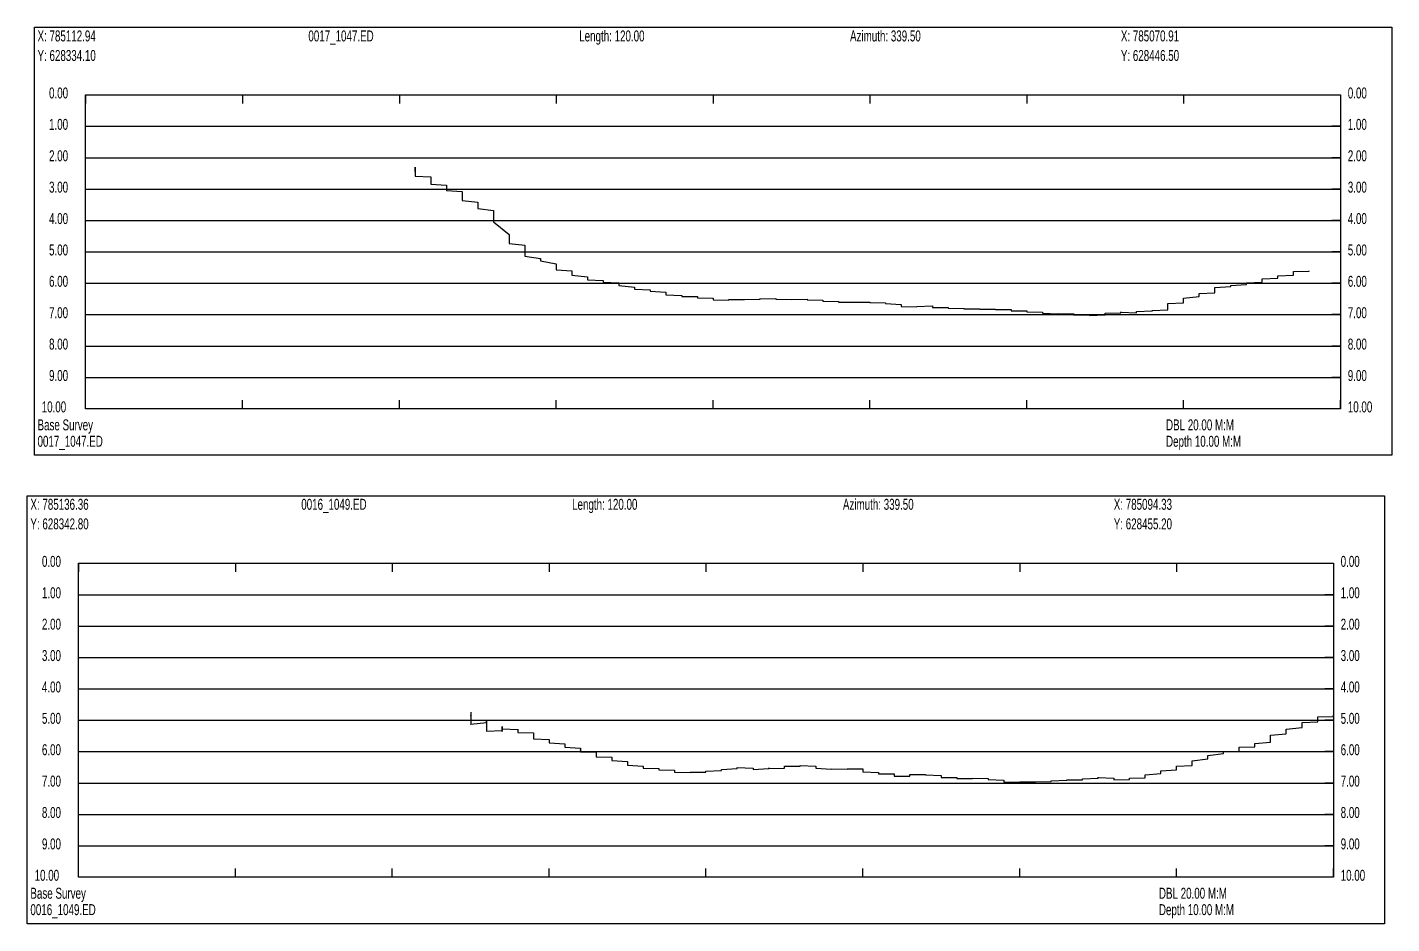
# Model space of a CAD drawing. Extents: x 0.5 to 9.82, y -7.52 to 0.
# Drawn here: x 5.467 to 9.817, y -2.861 to -0.005 of the extents above; entities that cross this region are included whole.
import ezdxf

# ---------------------------------------------------------------- set-up
doc = ezdxf.new("R2010")
doc.units = 0
doc.header["$MEASUREMENT"] = 0
doc.layers.add('LABELS', color=7, linetype='Continuous')
doc.layers.add('XSECTION', color=7, linetype='Continuous')

msp = doc.modelspace()

# ---------------------------------------------------------------- linework, layer by layer
at = {"layer": 'XSECTION', "color": 0, "linetype": 'Continuous'}
for points in [[(5.4899, -0.005), (9.8166, -0.005), (9.8166, -1.3685), (5.4899, -1.3685), (5.4899, -0.005)], [(5.6532, -0.2204), (9.6532, -0.2204), (9.6532, -1.2204), (5.6532, -1.2204), (5.6532, -0.2204)], [(5.6532, -0.2204), (5.6532, -0.2476)], [(6.1532, -0.2204), (6.1532, -0.2476)], [(6.6532, -0.2204), (6.6532, -0.2476)], [(7.1532, -0.2204), (7.1532, -0.2476)], [(7.6532, -0.2204), (7.6532, -0.2476)], [(8.1532, -0.2204), (8.1532, -0.2476)], [(8.6532, -0.2204), (8.6532, -0.2476)], [(9.1532, -0.2204), (9.1532, -0.2476)], [(9.6532, -0.2204), (9.6532, -0.2476)], [(5.6532, -0.3204), (5.6805, -0.3204)], [(9.6532, -0.3204), (9.6259, -0.3204)], [(5.6532, -0.4204), (5.6805, -0.4204)], [(9.6532, -0.4204), (9.6259, -0.4204)], [(5.6532, -0.5204), (5.6805, -0.5204)], [(9.6532, -0.5204), (9.6259, -0.5204)], [(5.6532, -0.6204), (5.6805, -0.6204)], [(9.6532, -0.6204), (9.6259, -0.6204)], [(5.6532, -0.7204), (5.6805, -0.7204)], [(9.6532, -0.7204), (9.6259, -0.7204)], [(5.6532, -0.8204), (5.6805, -0.8204)], [(9.6532, -0.8204), (9.6259, -0.8204)], [(5.6532, -0.9204), (5.6805, -0.9204)], [(9.6532, -0.9204), (9.6259, -0.9204)], [(5.6532, -1.0204), (5.6805, -1.0204)], [(9.6532, -1.0204), (9.6259, -1.0204)], [(5.6532, -1.1204), (5.6805, -1.1204)], [(9.6532, -1.1204), (9.6259, -1.1204)], [(5.6532, -1.2204), (5.6532, -1.1931)], [(6.1532, -1.2204), (6.1532, -1.1931)], [(6.6532, -1.2204), (6.6532, -1.1931)], [(7.1532, -1.2204), (7.1532, -1.1931)], [(7.6532, -1.2204), (7.6532, -1.1931)], [(8.1532, -1.2204), (8.1532, -1.1931)], [(8.6532, -1.2204), (8.6532, -1.1931)], [(9.1532, -1.2204), (9.1532, -1.1931)], [(9.6532, -1.2204), (9.6532, -1.1931)], [(5.4672, -1.4971), (9.7939, -1.4971), (9.7939, -2.8606), (5.4672, -2.8606), (5.4672, -1.4971)], [(5.6306, -1.7125), (9.6306, -1.7125), (9.6306, -2.7125), (5.6306, -2.7125), (5.6306, -1.7125)], [(5.6306, -1.7125), (5.6306, -1.7398)], [(6.1306, -1.7125), (6.1306, -1.7398)], [(6.6306, -1.7125), (6.6306, -1.7398)], [(7.1306, -1.7125), (7.1306, -1.7398)], [(7.6306, -1.7125), (7.6306, -1.7398)], [(8.1306, -1.7125), (8.1306, -1.7398)], [(8.6306, -1.7125), (8.6306, -1.7398)], [(9.1306, -1.7125), (9.1306, -1.7398)], [(9.6306, -1.7125), (9.6306, -1.7398)], [(5.6306, -1.8125), (5.6578, -1.8125)], [(9.6306, -1.8125), (9.6033, -1.8125)], [(5.6306, -1.9125), (5.6578, -1.9125)], [(9.6306, -1.9125), (9.6033, -1.9125)], [(5.6306, -2.0125), (5.6578, -2.0125)], [(9.6306, -2.0125), (9.6033, -2.0125)], [(5.6306, -2.1125), (5.6578, -2.1125)], [(9.6306, -2.1125), (9.6033, -2.1125)], [(5.6306, -2.2125), (5.6578, -2.2125)], [(9.6306, -2.2125), (9.6033, -2.2125)], [(9.6306, -2.1955), (9.6306, -2.1955)], [(9.6306, -2.1955), (9.6306, -2.1955)], [(9.6306, -2.1955), (9.6306, -2.1955)], [(9.6306, -2.1955), (9.6306, -2.1955)], [(9.6306, -2.1955), (9.6306, -2.1955)], [(9.6306, -2.1955), (9.6306, -2.1955)], [(9.6306, -2.1955), (9.6306, -2.1955)], [(9.6306, -2.1955), (9.6306, -2.1955)], [(9.6306, -2.1955), (9.6306, -2.1955)], [(9.6306, -2.1955), (9.6306, -2.1955)], [(9.6306, -2.1955), (9.6306, -2.1955)], [(9.6306, -2.1955), (9.6306, -2.1955)], [(9.6306, -2.1955), (9.6306, -2.1955)], [(9.6306, -2.1955), (9.6306, -2.1955)], [(9.6306, -2.1955), (9.6306, -2.1955)], [(9.6306, -2.1955), (9.6306, -2.1955)], [(9.6306, -2.1955), (9.6306, -2.1955)], [(9.6306, -2.1955), (9.6306, -2.1955)], [(9.6306, -2.1955), (9.6306, -2.1955)], [(9.6306, -2.1955), (9.6306, -2.1955)], [(9.6306, -2.1955), (9.6306, -2.1955)], [(9.6306, -2.1955), (9.6306, -2.1955)], [(9.6306, -2.1955), (9.6306, -2.1955)], [(9.6306, -2.1955), (9.6306, -2.1955)], [(9.6306, -2.1955), (9.6306, -2.1955)], [(9.6306, -2.1955), (9.6306, -2.1955)], [(9.6306, -2.1955), (9.6306, -2.1955)], [(9.6306, -2.1955), (9.6306, -2.1955)], [(9.6306, -2.1955), (9.6306, -2.1955)], [(9.6306, -2.1955), (9.6306, -2.1955)], [(9.6306, -2.1955), (9.6306, -2.1955)], [(9.6306, -2.1955), (9.6306, -2.1955)], [(9.6306, -2.1955), (9.6306, -2.1955)], [(9.6306, -2.1955), (9.6306, -2.1955)], [(9.6306, -2.1955), (9.6306, -2.1955)], [(9.6306, -2.1955), (9.6306, -2.1955)], [(9.6306, -2.1955), (9.6306, -2.1955)], [(9.6306, -2.1955), (9.6306, -2.1955)], [(9.6306, -2.1955), (9.6306, -2.1955)], [(9.6306, -2.1955), (9.6306, -2.1955)], [(9.6306, -2.1955), (9.6306, -2.1955)], [(9.6306, -2.1955), (9.6306, -2.1955)], [(9.6306, -2.1955), (9.6306, -2.1955)], [(9.6306, -2.1955), (9.6306, -2.1955)], [(9.6306, -2.1955), (9.6306, -2.1955)], [(9.6306, -2.1955), (9.6306, -2.1955)], [(9.6306, -2.1955), (9.6306, -2.1955)], [(9.6306, -2.1955), (9.6306, -2.1955)], [(9.6306, -2.1955), (9.6306, -2.1955)], [(9.6306, -2.1955), (9.6306, -2.1955)], [(9.6306, -2.1955), (9.6306, -2.1955)], [(9.6306, -2.1955), (9.6306, -2.1955)], [(9.6306, -2.1955), (9.6306, -2.1955)], [(9.6306, -2.1955), (9.6306, -2.1955)], [(9.6306, -2.1955), (9.6306, -2.1955)], [(9.6306, -2.1955), (9.6306, -2.1955)], [(9.6306, -2.1955), (9.6306, -2.1955)], [(9.6306, -2.1955), (9.6306, -2.1955)], [(9.6306, -2.1955), (9.6306, -2.1955)], [(9.6306, -2.1955), (9.6306, -2.1955)], [(9.6306, -2.1955), (9.6306, -2.1955)], [(5.6306, -2.3125), (5.6578, -2.3125)], [(9.6306, -2.3125), (9.6033, -2.3125)], [(5.6306, -2.4125), (5.6578, -2.4125)], [(9.6306, -2.4125), (9.6033, -2.4125)], [(5.6306, -2.5125), (5.6578, -2.5125)], [(9.6306, -2.5125), (9.6033, -2.5125)], [(5.6306, -2.6125), (5.6578, -2.6125)], [(9.6306, -2.6125), (9.6033, -2.6125)], [(5.6306, -2.7125), (5.6306, -2.6852)], [(6.1306, -2.7125), (6.1306, -2.6852)], [(6.6306, -2.7125), (6.6306, -2.6852)], [(7.1306, -2.7125), (7.1306, -2.6852)], [(7.6306, -2.7125), (7.6306, -2.6852)], [(8.1306, -2.7125), (8.1306, -2.6852)], [(8.6306, -2.7125), (8.6306, -2.6852)], [(9.1306, -2.7125), (9.1306, -2.6852)], [(9.6306, -2.7125), (9.6306, -2.6852)]]:
    msp.add_lwpolyline(points, dxfattribs=at)
at = {"layer": 'XSECTION', "color": 0}
for points in [[(5.6532, -0.3204), (9.6532, -0.3204)], [(5.6532, -0.4204), (9.6532, -0.4204)], [(5.6532, -0.5204), (9.6532, -0.5204)], [(5.6532, -0.6204), (9.6532, -0.6204)], [(5.6532, -0.7204), (9.6532, -0.7204)], [(5.6532, -0.8204), (9.6532, -0.8204)], [(5.6532, -0.9204), (9.6532, -0.9204)], [(5.6532, -1.0204), (9.6532, -1.0204)], [(5.6532, -1.1204), (9.6532, -1.1204)], [(5.6306, -1.8125), (9.6306, -1.8125)], [(5.6306, -1.9125), (9.6306, -1.9125)], [(5.6306, -2.0125), (9.6306, -2.0125)], [(5.6306, -2.1125), (9.6306, -2.1125)], [(5.6306, -2.2125), (9.6306, -2.2125)], [(5.6306, -2.3125), (9.6306, -2.3125)], [(5.6306, -2.4125), (9.6306, -2.4125)], [(5.6306, -2.5125), (9.6306, -2.5125)], [(5.6306, -2.6125), (9.6306, -2.6125)]]:
    msp.add_lwpolyline(points, dxfattribs=at)
at = {"layer": 'XSECTION', "color": 1, "linetype": 'Continuous'}
for points in [[(6.7032, -0.4554), (6.7032, -0.4564), (6.7032, -0.4594), (6.7032, -0.4604), (6.7032, -0.4584), (6.7032, -0.4574), (6.7032, -0.4574), (6.7032, -0.4554), (6.7032, -0.4564), (6.7032, -0.4554), (6.7032, -0.4554), (6.7032, -0.4604), (6.7032, -0.4614), (6.7032, -0.4614), (6.7032, -0.4634), (6.7032, -0.4644), (6.7032, -0.4644), (6.7032, -0.4644), (6.7032, -0.4634), (6.7032, -0.4624), (6.7032, -0.4634), (6.7032, -0.4634), (6.7032, -0.4624), (6.7032, -0.4594), (6.7032, -0.4574), (6.7032, -0.4544), (6.7032, -0.4534), (6.7032, -0.4554), (6.7032, -0.4564), (6.7032, -0.4574), (6.7032, -0.4564), (6.7032, -0.4544), (6.7032, -0.4534), (6.7032, -0.4534), (6.7032, -0.4544), (6.7032, -0.4544), (6.7032, -0.4544), (6.7032, -0.4584), (6.7032, -0.4584), (6.7032, -0.4544), (6.7032, -0.4524), (6.7032, -0.4504), (6.7032, -0.4514), (6.7032, -0.4524), (6.7032, -0.4524), (6.7032, -0.4534), (6.7032, -0.4534), (6.7032, -0.4544), (6.7032, -0.4554), (6.7032, -0.4564), (6.7032, -0.4574), (6.7032, -0.4574), (6.7032, -0.4574), (6.7032, -0.4574), (6.7032, -0.4584), (6.7032, -0.4594), (6.7032, -0.4604), (6.7032, -0.4614), (6.7032, -0.4624), (6.7032, -0.4614), (6.7032, -0.4624), (6.7032, -0.4644), (6.7032, -0.4674), (6.7032, -0.4714), (6.7032, -0.4744), (6.7032, -0.4764), (6.7032, -0.4794), (6.7532, -0.4814), (6.7532, -0.4844), (6.7532, -0.4894), (6.7532, -0.4914), (6.7532, -0.4954), (6.7532, -0.5004), (6.7532, -0.5044), (6.8032, -0.5084), (6.8032, -0.5124), (6.8032, -0.5164), (6.8032, -0.5194), (6.8032, -0.5214), (6.8032, -0.5254), (6.8532, -0.5284), (6.8532, -0.5324), (6.8532, -0.5404), (6.8532, -0.5474), (6.8532, -0.5514), (6.8532, -0.5564), (6.9032, -0.5624), (6.9032, -0.5684), (6.9032, -0.5744), (6.9032, -0.5824), (6.9532, -0.5884), (6.9532, -0.5894), (6.9532, -0.5914), (6.9532, -0.5944), (6.9532, -0.6244), (7.0032, -0.6654), (7.0032, -0.6794), (7.0032, -0.6844), (7.0032, -0.6874), (7.0032, -0.6934), (7.0532, -0.6994), (7.0532, -0.7074), (7.0532, -0.7234), (7.0532, -0.7344), (7.1032, -0.7414), (7.1032, -0.7444), (7.1032, -0.7434), (7.1032, -0.7454), (7.1032, -0.7494), (7.1532, -0.7584), (7.1532, -0.7664), (7.1532, -0.7724), (7.1532, -0.7774), (7.2032, -0.7804), (7.2032, -0.7844), (7.2032, -0.7884), (7.2032, -0.7944), (7.2532, -0.7994), (7.2532, -0.8024), (7.2532, -0.8064), (7.2532, -0.8094), (7.3032, -0.8114), (7.3032, -0.8124), (7.3032, -0.8144), (7.3032, -0.8164), (7.3532, -0.8194), (7.3532, -0.8224), (7.3532, -0.8274), (7.4032, -0.8324), (7.4032, -0.8364), (7.4032, -0.8394), (7.4532, -0.8414), (7.4532, -0.8424), (7.4532, -0.8434), (7.4532, -0.8444), (7.4532, -0.8454), (7.5032, -0.8484), (7.5032, -0.8524), (7.5032, -0.8554), (7.5032, -0.8564), (7.5032, -0.8574), (7.5532, -0.8594), (7.5532, -0.8614), (7.5532, -0.8624), (7.6032, -0.8624), (7.6032, -0.8634), (7.6032, -0.8644), (7.6032, -0.8654), (7.6032, -0.8664), (7.6532, -0.8674), (7.6532, -0.8684), (7.6532, -0.8694), (7.6532, -0.8714), (7.6532, -0.8734), (7.7032, -0.8744), (7.7032, -0.8744), (7.7032, -0.8734), (7.7032, -0.8724), (7.7532, -0.8724), (7.7532, -0.8734), (7.7532, -0.8734), (7.7532, -0.8724), (7.8032, -0.8714), (7.8032, -0.8704), (7.8032, -0.8694), (7.8032, -0.8704), (7.8032, -0.8704), (7.8532, -0.8694), (7.8532, -0.8704), (7.8532, -0.8714), (7.9032, -0.8724), (7.9032, -0.8734), (7.9032, -0.8734), (7.9032, -0.8724), (7.9532, -0.8714), (7.9532, -0.8714), (7.9532, -0.8724), (7.9532, -0.8734), (8.0032, -0.8744), (8.0032, -0.8754), (8.0032, -0.8764), (8.0032, -0.8774), (8.0532, -0.8784), (8.0532, -0.8794), (8.0532, -0.8804), (8.1032, -0.8804), (8.1032, -0.8804), (8.1032, -0.8804), (8.1032, -0.8804), (8.1532, -0.8804), (8.1532, -0.8804), (8.1532, -0.8804), (8.1532, -0.8814), (8.2032, -0.8824), (8.2032, -0.8834), (8.2032, -0.8844), (8.2032, -0.8854), (8.2532, -0.8884), (8.2532, -0.8914), (8.2532, -0.8934), (8.2532, -0.8944), (8.3032, -0.8954), (8.3032, -0.8954), (8.3032, -0.8954), (8.3032, -0.8944), (8.3532, -0.8924), (8.3532, -0.8934), (8.3532, -0.8954), (8.3532, -0.8964), (8.3532, -0.8974), (8.4032, -0.8974), (8.4032, -0.8984), (8.4032, -0.8994), (8.4532, -0.9004), (8.4532, -0.9004), (8.4532, -0.9024), (8.4532, -0.9024), (8.4532, -0.9014), (8.5032, -0.9014), (8.5032, -0.9024), (8.5032, -0.9024), (8.5032, -0.9024), (8.5032, -0.9024), (8.5532, -0.9034), (8.5532, -0.9044), (8.5532, -0.9044), (8.6032, -0.9044), (8.6032, -0.9064), (8.6032, -0.9074), (8.6032, -0.9074), (8.6032, -0.9084), (8.6532, -0.9084), (8.6532, -0.9084), (8.6532, -0.9094), (8.6532, -0.9104), (8.6532, -0.9114), (8.7032, -0.9124), (8.7032, -0.9134), (8.7032, -0.9144), (8.7032, -0.9154), (8.7532, -0.9174), (8.7532, -0.9184), (8.7532, -0.9174), (8.7532, -0.9164), (8.7532, -0.9164), (8.8032, -0.9174), (8.8032, -0.9174), (8.8032, -0.9184), (8.8032, -0.9204), (8.8032, -0.9224), (8.8532, -0.9214), (8.8532, -0.9204), (8.8532, -0.9224), (8.8532, -0.9234), (8.9032, -0.9214), (8.9032, -0.9194), (8.9032, -0.9174), (8.9032, -0.9164), (8.9032, -0.9154), (8.9532, -0.9144), (8.9532, -0.9124), (8.9532, -0.9114), (8.9532, -0.9124), (9.0032, -0.9144), (9.0032, -0.9144), (9.0032, -0.9124), (9.0032, -0.9114), (9.0032, -0.9104), (9.0532, -0.9084), (9.0532, -0.9094), (9.0532, -0.9094), (9.0532, -0.9074), (9.1032, -0.9054), (9.1032, -0.9034), (9.1032, -0.9014), (9.1032, -0.8984), (9.1032, -0.8944), (9.1032, -0.8894), (9.1032, -0.8844), (9.1532, -0.8824), (9.1532, -0.8784), (9.1532, -0.8724), (9.1532, -0.8674), (9.2032, -0.8624), (9.2032, -0.8594), (9.2032, -0.8554), (9.2032, -0.8534), (9.2532, -0.8514), (9.2532, -0.8484), (9.2532, -0.8454), (9.2532, -0.8424), (9.2532, -0.8414), (9.2532, -0.8404), (9.2532, -0.8374), (9.2532, -0.8334), (9.3032, -0.8304), (9.3032, -0.8274), (9.3532, -0.8244), (9.3532, -0.8234), (9.3532, -0.8234), (9.3532, -0.8224), (9.3532, -0.8214), (9.3532, -0.8194), (9.4032, -0.8174), (9.4032, -0.8144), (9.4032, -0.8114), (9.4032, -0.8094), (9.4032, -0.8084), (9.4032, -0.8074), (9.4032, -0.8064), (9.4532, -0.8044), (9.4532, -0.8034), (9.4532, -0.8024), (9.4532, -0.8014), (9.4532, -0.7994), (9.4532, -0.7974), (9.4532, -0.7964), (9.5032, -0.7944), (9.5032, -0.7934), (9.5032, -0.7924), (9.5032, -0.7914), (9.5032, -0.7904), (9.5032, -0.7894), (9.5032, -0.7874), (9.5032, -0.7854), (9.5032, -0.7844), (9.5032, -0.7834), (9.5532, -0.7814), (9.5532, -0.7804), (9.5532, -0.7804)], [(6.8806, -2.1865), (6.8806, -2.1895), (6.8806, -2.1965), (6.8806, -2.1985), (6.8806, -2.1965), (6.8806, -2.1965), (6.8806, -2.2005), (6.8806, -2.2055), (6.8806, -2.2125), (6.8806, -2.2195), (6.8806, -2.2215), (6.8806, -2.2225), (6.8806, -2.2235), (6.8806, -2.2265), (6.8806, -2.2255), (6.9306, -2.2195), (6.9306, -2.2155), (6.9306, -2.2135), (6.9306, -2.2115), (6.9306, -2.2115), (6.9306, -2.2145), (6.9306, -2.2175), (6.9306, -2.2195), (6.9306, -2.2205), (6.9306, -2.2195), (6.9306, -2.2215), (6.9306, -2.2245), (6.9306, -2.2295), (6.9306, -2.2425), (6.9306, -2.2475), (6.9806, -2.2455), (6.9806, -2.2485), (6.9806, -2.2455), (6.9806, -2.2405), (6.9806, -2.2395), (6.9806, -2.2405), (6.9806, -2.2375), (6.9806, -2.2335), (6.9806, -2.2325), (6.9806, -2.2365), (6.9806, -2.2435), (6.9806, -2.2395), (7.0306, -2.2415), (7.0306, -2.2445), (7.0306, -2.2425), (7.0306, -2.2425), (7.0306, -2.2405), (7.0306, -2.2425), (7.0306, -2.2465), (7.0306, -2.2495), (7.0306, -2.2515), (7.0306, -2.2515), (7.0806, -2.2525), (7.0806, -2.2545), (7.0806, -2.2565), (7.0806, -2.2595), (7.0806, -2.2625), (7.0806, -2.2655), (7.0806, -2.2675), (7.0806, -2.2685), (7.0806, -2.2715), (7.1306, -2.2735), (7.1306, -2.2735), (7.1306, -2.2755), (7.1306, -2.2765), (7.1306, -2.2785), (7.1306, -2.2795), (7.1306, -2.2805), (7.1306, -2.2825), (7.1306, -2.2845), (7.1806, -2.2875), (7.1806, -2.2915), (7.1806, -2.2925), (7.1806, -2.2925), (7.1806, -2.2925), (7.1806, -2.2955), (7.1806, -2.2985), (7.2306, -2.3015), (7.2306, -2.3075), (7.2306, -2.3075), (7.2306, -2.3055), (7.2306, -2.3085), (7.2306, -2.3125), (7.2306, -2.3135), (7.2806, -2.3135), (7.2806, -2.3165), (7.2806, -2.3185), (7.2806, -2.3215), (7.2806, -2.3245), (7.2806, -2.3265), (7.2806, -2.3275), (7.2806, -2.3295), (7.3306, -2.3305), (7.3306, -2.3335), (7.3306, -2.3355), (7.3306, -2.3365), (7.3306, -2.3385), (7.3306, -2.3405), (7.3806, -2.3435), (7.3806, -2.3465), (7.3806, -2.3485), (7.3806, -2.3505), (7.3806, -2.3535), (7.3806, -2.3555), (7.4306, -2.3585), (7.4306, -2.3605), (7.4306, -2.3625), (7.4306, -2.3645), (7.4306, -2.3655), (7.4806, -2.3665), (7.4806, -2.3685), (7.4806, -2.3695), (7.4806, -2.3705), (7.5306, -2.3715), (7.5306, -2.3725), (7.5306, -2.3735), (7.5306, -2.3755), (7.5306, -2.3775), (7.5806, -2.3785), (7.5806, -2.3785), (7.5806, -2.3775), (7.5806, -2.3775), (7.6306, -2.3775), (7.6306, -2.3775), (7.6306, -2.3765), (7.6306, -2.3745), (7.6806, -2.3725), (7.6806, -2.3705), (7.6806, -2.3705), (7.6806, -2.3695), (7.7306, -2.3665), (7.7306, -2.3635), (7.7306, -2.3625), (7.7306, -2.3635), (7.7806, -2.3655), (7.7806, -2.3655), (7.7806, -2.3675), (7.7806, -2.3695), (7.8306, -2.3665), (7.8306, -2.3645), (7.8306, -2.3665), (7.8806, -2.3655), (7.8806, -2.3635), (7.8806, -2.3615), (7.8806, -2.3585), (7.9306, -2.3585), (7.9306, -2.3585), (7.9306, -2.3575), (7.9306, -2.3565), (7.9306, -2.3565), (7.9806, -2.3585), (7.9806, -2.3605), (7.9806, -2.3615), (7.9806, -2.3655), (8.0306, -2.3685), (8.0306, -2.3675), (8.0306, -2.3675), (8.0806, -2.3685), (8.0806, -2.3685), (8.0806, -2.3695), (8.0806, -2.3675), (8.1306, -2.3675), (8.1306, -2.3705), (8.1306, -2.3725), (8.1306, -2.3765), (8.1806, -2.3785), (8.1806, -2.3805), (8.1806, -2.3835), (8.1806, -2.3835), (8.2306, -2.3835), (8.2306, -2.3865), (8.2306, -2.3895), (8.2306, -2.3905), (8.2806, -2.3905), (8.2806, -2.3905), (8.2806, -2.3875), (8.2806, -2.3855), (8.3306, -2.3855), (8.3306, -2.3855), (8.3306, -2.3865), (8.3306, -2.3865), (8.3306, -2.3865), (8.3806, -2.3885), (8.3806, -2.3925), (8.3806, -2.3945), (8.4306, -2.3945), (8.4306, -2.3965), (8.4306, -2.3975), (8.4306, -2.3985), (8.4306, -2.3985), (8.4806, -2.3985), (8.4806, -2.3985), (8.4806, -2.3975), (8.4806, -2.3975), (8.5306, -2.3985), (8.5306, -2.3995), (8.5306, -2.4015), (8.5806, -2.4035), (8.5806, -2.4055), (8.5806, -2.4075), (8.5806, -2.4085), (8.5806, -2.4095), (8.6306, -2.4095), (8.6306, -2.4085), (8.6306, -2.4085), (8.6306, -2.4085), (8.6806, -2.4085), (8.6806, -2.4085), (8.6806, -2.4085), (8.6806, -2.4085), (8.7306, -2.4075), (8.7306, -2.4065), (8.7306, -2.4065), (8.7306, -2.4055), (8.7806, -2.4035), (8.7806, -2.4025), (8.7806, -2.4025), (8.7806, -2.4025), (8.7806, -2.4025), (8.8306, -2.4025), (8.8306, -2.4015), (8.8306, -2.4015), (8.8306, -2.3995), (8.8806, -2.3965), (8.8806, -2.3945), (8.8806, -2.3935), (8.8806, -2.3945), (8.9306, -2.3965), (8.9306, -2.3975), (8.9306, -2.4005), (8.9306, -2.4025), (8.9306, -2.4025), (8.9306, -2.4025), (8.9806, -2.4015), (8.9806, -2.4015), (8.9806, -2.4005), (8.9806, -2.3985), (8.9806, -2.3965), (9.0306, -2.3955), (9.0306, -2.3925), (9.0306, -2.3905), (9.0306, -2.3895), (9.0306, -2.3865), (9.0806, -2.3825), (9.0806, -2.3795), (9.0806, -2.3775), (9.0806, -2.3755), (9.0806, -2.3735), (9.1306, -2.3705), (9.1306, -2.3675), (9.1306, -2.3645), (9.1306, -2.3625), (9.1306, -2.3585), (9.1806, -2.3565), (9.1806, -2.3555), (9.1806, -2.3535), (9.1806, -2.3505), (9.1806, -2.3465), (9.1806, -2.3415), (9.2306, -2.3355), (9.2306, -2.3305), (9.2306, -2.3295), (9.2306, -2.3295), (9.2306, -2.3245), (9.2806, -2.3185), (9.2806, -2.3155), (9.2806, -2.3135), (9.2806, -2.3125), (9.3306, -2.3105), (9.3306, -2.3085), (9.3306, -2.3055), (9.3306, -2.3025), (9.3306, -2.3005), (9.3306, -2.2985), (9.3306, -2.2985), (9.3806, -2.2975), (9.3806, -2.2945), (9.3806, -2.2935), (9.3806, -2.2935), (9.3806, -2.2905), (9.3806, -2.2865), (9.4306, -2.2825), (9.4306, -2.2795), (9.4306, -2.2765), (9.4306, -2.2725), (9.4306, -2.2685), (9.4306, -2.2635), (9.4306, -2.2605), (9.4306, -2.2615), (9.4306, -2.2605), (9.4806, -2.2555), (9.4806, -2.2505), (9.4806, -2.2455), (9.4806, -2.2405), (9.5306, -2.2355), (9.5306, -2.2315), (9.5306, -2.2285), (9.5306, -2.2255), (9.5306, -2.2225), (9.5306, -2.2195), (9.5806, -2.2175), (9.5806, -2.2155), (9.5806, -2.2135), (9.5806, -2.2125), (9.5806, -2.2115), (9.5806, -2.2095), (9.5806, -2.2075), (9.5806, -2.2055), (9.5806, -2.2035), (9.5806, -2.2025), (9.5806, -2.2015), (9.6306, -2.2005), (9.6306, -2.1985), (9.6306, -2.1985), (9.6306, -2.1975), (9.6306, -2.1965), (9.6306, -2.1955), (9.6306, -2.1955)]]:
    msp.add_lwpolyline(points, dxfattribs=at)

# ---------------------------------------------------------------- texts
at = {"layer": 'LABELS', "color": 0, "width": 0.666667}
for s, p in [('X: 785112.94', (5.4999, -0.05)), ('0017_1047.ED', (6.3632, -0.05)), ('Length: 120.00', (7.2266, -0.05)), ('Azimuth: 339.50', (8.0899, -0.05)), ('X: 785070.91', (8.9532, -0.05)), ('Y: 628334.10', (5.4999, -0.1123)), ('Y: 628446.50', (8.9532, -0.1123)), ('0.00', (5.5366, -0.2317)), ('0.00', (9.6766, -0.2317)), ('1.00', (5.5366, -0.3317)), ('1.00', (9.6766, -0.3317)), ('2.00', (5.5366, -0.4318)), ('2.00', (9.6766, -0.4318)), ('3.00', (5.5366, -0.5317)), ('3.00', (9.6766, -0.5317)), ('4.00', (5.5366, -0.6318)), ('4.00', (9.6766, -0.6318)), ('5.00', (5.5366, -0.7318)), ('5.00', (9.6766, -0.7318)), ('6.00', (5.5366, -0.8317)), ('6.00', (9.6766, -0.8317)), ('7.00', (5.5366, -0.9317)), ('7.00', (9.6766, -0.9317)), ('8.00', (5.5366, -1.0317)), ('8.00', (9.6766, -1.0317)), ('9.00', (5.5366, -1.1318)), ('9.00', (9.6766, -1.1318)), ('10.00', (5.5132, -1.2317)), ('10.00', (9.6766, -1.2317)), ('Base Survey', (5.4999, -1.289)), ('DBL 20.00 M:M', (9.0971, -1.289)), ('Depth 10.00 M:M', (9.0971, -1.3413)), ('0017_1047.ED', (5.4999, -1.3413)), ('X: 785136.36', (5.4772, -1.5421)), ('0016_1049.ED', (6.3406, -1.5421)), ('Length: 120.00', (7.2039, -1.5421)), ('Azimuth: 339.50', (8.0672, -1.5421)), ('X: 785094.33', (8.9306, -1.5421)), ('Y: 628342.80', (5.4772, -1.6044)), ('Y: 628455.20', (8.9306, -1.6044)), ('0.00', (5.5139, -1.7239)), ('0.00', (9.6539, -1.7239)), ('1.00', (5.5139, -1.8239)), ('1.00', (9.6539, -1.8239)), ('2.00', (5.5139, -1.9239)), ('2.00', (9.6539, -1.9239)), ('3.00', (5.5139, -2.0239)), ('3.00', (9.6539, -2.0239)), ('4.00', (5.5139, -2.1239)), ('4.00', (9.6539, -2.1239)), ('5.00', (5.5139, -2.2239)), ('5.00', (9.6539, -2.2239)), ('6.00', (5.5139, -2.3239)), ('6.00', (9.6539, -2.3239)), ('7.00', (5.5139, -2.4239)), ('7.00', (9.6539, -2.4239)), ('8.00', (5.5139, -2.5239)), ('8.00', (9.6539, -2.5239)), ('9.00', (5.5139, -2.6239)), ('9.00', (9.6539, -2.6239)), ('10.00', (5.4906, -2.7239)), ('10.00', (9.6539, -2.7239)), ('Base Survey', (5.4772, -2.7811)), ('DBL 20.00 M:M', (9.0745, -2.7811)), ('0016_1049.ED', (5.4772, -2.8334)), ('Depth 10.00 M:M', (9.0745, -2.8334))]:
    msp.add_text(s, height=0.035, dxfattribs=at).set_placement(p)

doc.saveas('drawing.dxf')
